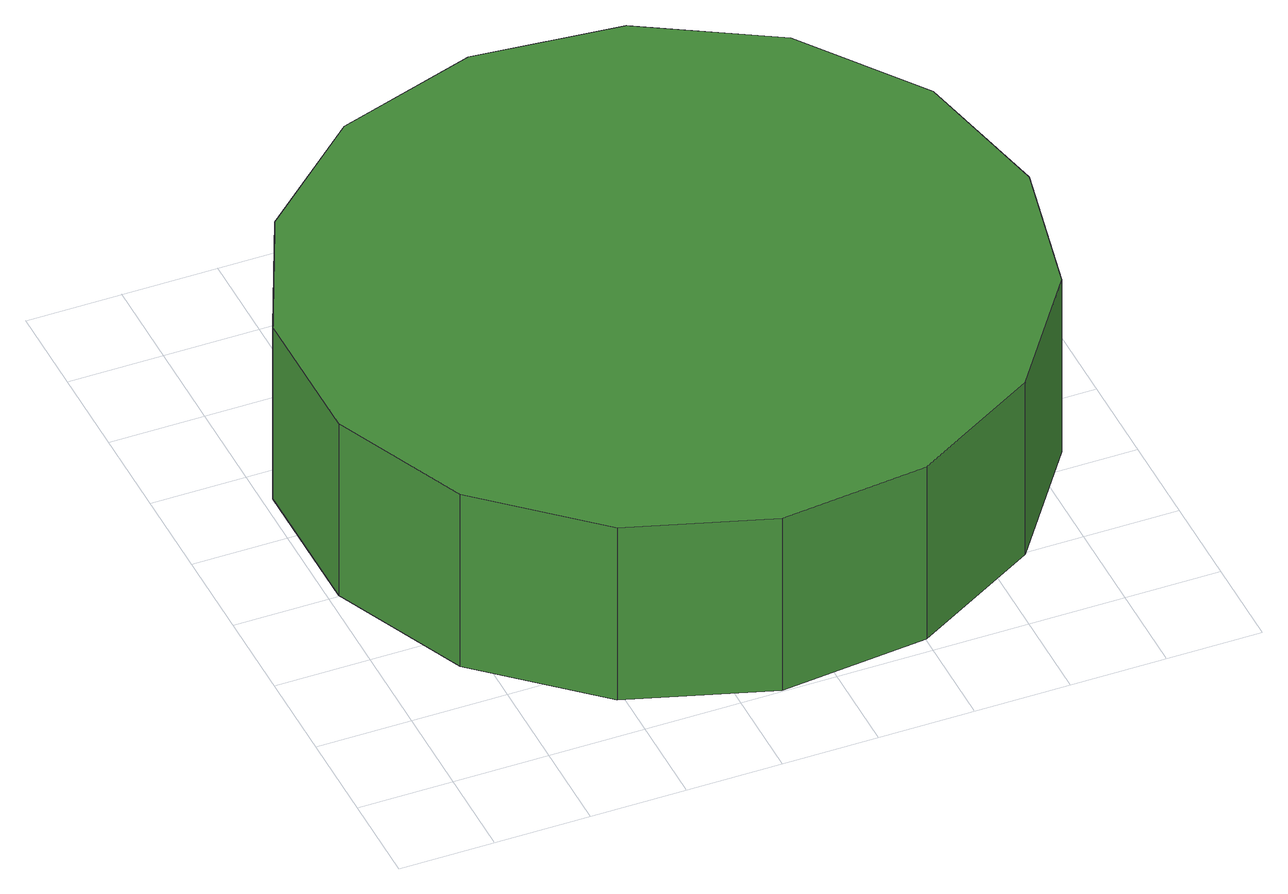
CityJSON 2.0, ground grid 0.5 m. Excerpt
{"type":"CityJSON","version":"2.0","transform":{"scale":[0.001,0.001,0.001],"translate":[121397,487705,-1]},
"CityObjects":{
"tree1":{"type":"SolitaryVegetationObject","attributes":{"function":"something"},"geometry":[{"type":"MultiSurface","lod":"1","boundaries":[[[0,1,2,3,4,5,6,7,8,9,10,11,12,13,14]],[[15,16,17,18,19,20,21,22,23,24,25,26,27,28,29]],[[0,29,28,1]],[[1,28,27,2]],[[2,27,26,3]],[[3,26,25,4]],[[4,25,24,5]],[[5,24,23,6]],[[6,23,22,7]],[[7,22,21,8]],[[8,21,20,9]],[[9,20,19,10]],[[10,19,18,11]],[[11,18,17,12]],[[12,17,16,13]],[[13,16,15,14]],[[14,15,29,0]]]}]}
},
"vertices":[
[3822,1903,1832],[3657,2677,1832],[3192,3318,1832],[2506,3714,1832],[1718,3797,1832],[965,3552,1832],[376,3022,1832],[54,2299,1832],[54,1507,1832],[376,783,1832],[965,253,1832],[1718,8,1832],[2506,91,1832],[3192,487,1832],[3657,1128,1832],[3657,1128,767],[3192,487,767],[2506,91,767],[1718,8,767],[965,253,767],[376,783,767],[54,1507,767],[54,2299,767],[376,3022,767],[965,3552,767],[1718,3797,767],[2506,3714,767],[3192,3318,767],[3657,2677,767],[3822,1903,767]
]}
